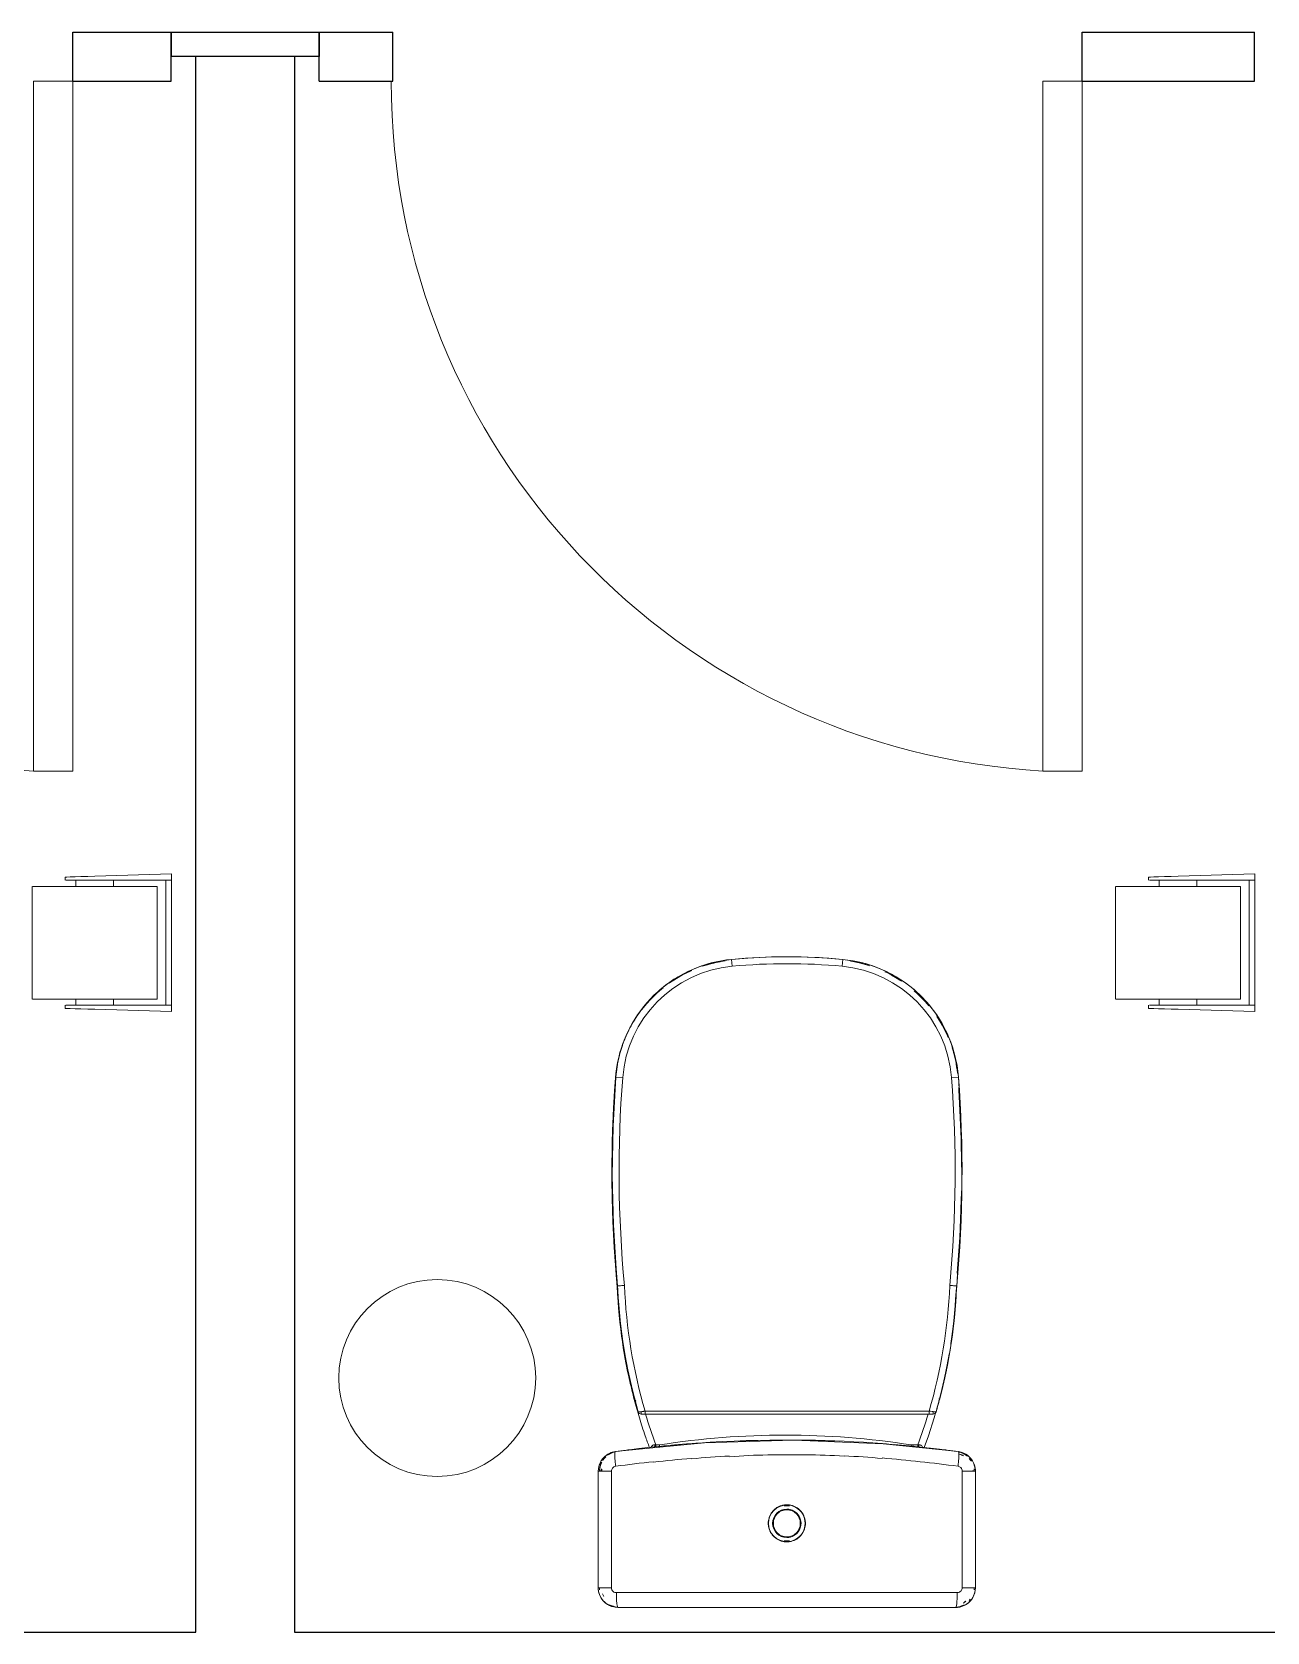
# Model space of a CAD drawing. Header units: metres. Extents: x 22.6 to 101.3, y 9.4 to 67.4.
# Drawn here: x 52.727 to 53.981, y 39.347 to 40.972 of the extents above; entities that cross this region are included whole.
import ezdxf

# ---------------------------------------------------------------- set-up
doc = ezdxf.new("R2010")
doc.units = ezdxf.units.M
doc.layers.add('00', color=252, linetype='Continuous')
for name, color, linetype, lineweight in [('A-DOOR', 5, 'Continuous', 5), ('A-EQPM', 6, 'Continuous', 9), ('G-IMPT', 1, 'Continuous', 5)]:
    doc.layers.add(name, color=color, linetype=linetype, lineweight=lineweight)

# ---------------------------------------------------------------- blocks, each defined once
blk = doc.blocks.new('Single-Flush-Partition - 700 _ 2200-2763523-GROUND FLOOR PLAN')
at = {"layer": 'A-DOOR'}
for p, q in [((0.31, -0.025), (0.31, -0.7256)), ((0.35, -0.025), (0.31, -0.025)), ((0.35, -0.025), (0.35, -0.7256)), ((0.35, -0.7256), (0.31, -0.7256))]:
    blk.add_line(p, q, dxfattribs=at)
blk.add_arc((0.35, -0.025), 0.7017, 180, 266.7321, dxfattribs=at)
blk = doc.blocks.new('Toilet_Tissue_Dispenser-Bradley_Corp-505 - 505-V57-GROUND FLOOR PLAN')
at = {"layer": 'A-EQPM'}
for p, q in [((54.1967, 43.7149), (54.1189, 43.7172)), ((54.1189, 43.7172), (54.1189, 43.7108)), ((54.2269, 43.7108), (54.2269, 43.714)), ((54.1967, 43.7108), (54.1189, 43.7108)), ((54.1189, 43.5838), (54.1189, 43.7108)), ((54.1246, 43.7108), (54.1189, 43.7108)), ((54.1246, 43.7108), (54.1246, 43.5838)), ((54.1332, 43.7045), (54.1332, 43.5902)), ((54.1332, 43.7045), (54.1967, 43.7045)), ((54.1777, 43.7108), (54.1777, 43.7045)), ((54.2259, 43.7108), (54.1967, 43.7108)), ((54.1967, 43.7045), (54.26, 43.7045)), ((54.2158, 43.7045), (54.2158, 43.7108)), ((54.2602, 43.5902), (54.2602, 43.7045)), ((54.1189, 43.5838), (54.1967, 43.5838)), ((54.1189, 43.5775), (54.1189, 43.5838)), ((54.1189, 43.5838), (54.1246, 43.5838)), ((54.1967, 43.5902), (54.1332, 43.5902)), ((54.1777, 43.5902), (54.1777, 43.5838)), ((54.26, 43.5902), (54.1967, 43.5902)), ((54.1967, 43.5838), (54.2259, 43.5838)), ((54.2158, 43.5838), (54.2158, 43.5902)), ((54.2269, 43.5807), (54.2269, 43.5838)), ((54.1189, 43.5775), (54.1967, 43.5798))]:
    blk.add_line(p, q, dxfattribs=at)
at = {"layer": 'A-EQPM', "flags": 128}
for points in [[(54.2267, 43.714), (54.2249, 43.7141), (54.2215, 43.7142), (54.2167, 43.7143), (54.2107, 43.7145), (54.2039, 43.7147), (54.1967, 43.7149)], [(54.1967, 43.5798), (54.2039, 43.58), (54.2107, 43.5802), (54.2167, 43.5804), (54.2215, 43.5805), (54.2249, 43.5806), (54.2267, 43.5806)]]:
    blk.add_lwpolyline(points, dxfattribs=at)
blk = doc.blocks.new('ECG_Commercial_Toilet_Maid_driver-P Trap_01 - 211109_092700_dwg_dwg_211109-V81-GROUND FLOOR PLAN')
at = {"layer": 'G-IMPT'}
for p, q in [((-0.4183, 0.1761), (-0.44, 0.1748)), ((-0.3575, 0.1776), (-0.3669, 0.1775)), ((-0.3006, 0.1763), (-0.3323, 0.1771)), ((-0.1831, 0.1666), (-0.1816, 0.1664)), ((-0.0804, 0.1337), (-0.0784, 0.133)), ((-0.0786, 0.1331), (-0.0803, 0.1331)), ((-0.0853, -0.0043), (-0.0853, -0.0059)), ((-0.0803, -0.1294), (-0.0803, -0.1311)), ((-0.0784, -0.133), (-0.0804, -0.1337)), ((-0.0803, -0.1312), (-0.0803, -0.1331)), ((-0.0786, -0.1331), (-0.0803, -0.1331)), ((-0.4226, -0.1759), (-0.3977, -0.1769)), ((-0.3514, -0.1776), (-0.3203, -0.177)), ((-0.2674, -0.1743), (-0.2411, -0.1722))]:
    blk.add_line(p, q, dxfattribs=at)
at = {"layer": 'G-IMPT', "flags": 128}
for points in [[(-0.2349, 0.1719), (-0.2217, 0.171), (-0.2025, 0.1692), (-0.1833, 0.1666)], [(-0.1723, 0.1649), (-0.1642, 0.1634), (-0.1453, 0.1595), (-0.1265, 0.1549), (-0.1172, 0.1524)], [(-0.4998, 0.1614), (-0.5044, 0.159), (-0.5089, 0.1565), (-0.5134, 0.1538), (-0.5154, 0.1524)], [(-0.1138, 0.1514), (-0.1078, 0.1497), (-0.0894, 0.1437), (-0.0776, 0.1396)], [(-0.5263, 0.1443), (-0.5299, 0.1412), (-0.5337, 0.1376), (-0.5374, 0.1339), (-0.5409, 0.1301)], [(-0.0803, 0.1331), (-0.0803, 0.1297), (-0.0803, 0.1263)], [(-0.5719, -0.0627), (-0.5713, -0.0668), (-0.5703, -0.0719), (-0.5691, -0.077), (-0.5676, -0.082), (-0.5664, -0.0859)], [(-0.5622, -0.0966), (-0.5601, -0.1013), (-0.5577, -0.1059), (-0.5551, -0.1105), (-0.5524, -0.1149), (-0.5495, -0.1192), (-0.5493, -0.1195)]]:
    blk.add_lwpolyline(points, dxfattribs=at)
at = {"layer": 'G-IMPT'}
for centre, radius, start, end in [((-0.263, -0.3639), 0.5295, 69.8168, 73.379), ((0.7318, -0.0015), 0.8221, 171.054, 188.946), ((-0.263, 0.3639), 0.5295, 286.6212, 290.1832)]:
    blk.add_arc(centre, radius, start, end, dxfattribs=at)
for points, knots in [([(-0.5134, 0.1537), (-0.5124, 0.1544), (-0.5064, 0.1581), (-0.5, 0.1613), (-0.4946, 0.1637)], [-0.3528816, -0.3528816, -0.3528816, -0.3528816, -0.3333333, -0.2354946, -0.2354946, -0.2354946, -0.2354946]), ([(-0.4808, 0.1688), (-0.4783, 0.1695), (-0.4718, 0.1713), (-0.4653, 0.1723), (-0.4613, 0.1728)], [-0.1550415, -0.1550415, -0.1550415, -0.1550415, -0.1111111, -0.0452824, -0.0452824, -0.0452824, -0.0452824]), ([(-0.4418, 0.1747), (-0.4378, 0.175), (-0.4259, 0.1758), (-0.406, 0.1767), (-0.3825, 0.1774), (-0.3662, 0.1776), (-0.3578, 0.1776), (-0.3572, 0.1776)], [-0.9464093, -0.9464093, -0.9464093, -0.9464093, -0.8888889, -0.7777778, -0.6666667, -0.5555556, -0.5477804, -0.5477804, -0.5477804, -0.5477804]), ([(-0.3385, 0.1774), (-0.3374, 0.1774), (-0.3285, 0.1773), (-0.3117, 0.1768), (-0.2881, 0.1757), (-0.2676, 0.1744), (-0.2551, 0.1734), (-0.2503, 0.173)], [-0.4598098, -0.4598098, -0.4598098, -0.4598098, -0.4444444, -0.3333333, -0.2222222, -0.1111111, -0.0437293, -0.0437293, -0.0437293, -0.0437293]), ([(-0.0798, 0.1365), (-0.0801, 0.1362), (-0.0804, 0.1356), (-0.0806, 0.1347), (-0.0805, 0.1341), (-0.0805, 0.1339)], [0.75, 0.75, 0.75, 0.75, 0.875, 0.9375, 1, 1, 1, 1]), ([(-0.078, 0.1376), (-0.0782, 0.1375), (-0.0789, 0.1373), (-0.0795, 0.1369), (-0.0798, 0.1365)], [0.5644299, 0.5644299, 0.5644299, 0.5644299, 0.625, 0.75, 0.75, 0.75, 0.75]), ([(-0.5575, 0.1063), (-0.5562, 0.1087), (-0.5543, 0.1119), (-0.5523, 0.1151), (-0.5517, 0.1159)], [-0.71214902, -0.71214902, -0.71214902, -0.71214902, -0.66666667, -0.65063088, -0.65063088, -0.65063088, -0.65063088]), ([(-0.5706, 0.0702), (-0.5702, 0.0723), (-0.5694, 0.0757), (-0.5685, 0.0791), (-0.5681, 0.0804)], [-0.92350914, -0.92350914, -0.92350914, -0.92350914, -0.88888889, -0.86576975, -0.86576975, -0.86576975, -0.86576975]), ([(-0.5676, -0.0821), (-0.5682, -0.0802), (-0.5696, -0.0755), (-0.5704, -0.0706), (-0.5709, -0.0677)], [-0.14372398, -0.14372398, -0.14372398, -0.14372398, -0.11111111, -0.06227402, -0.06227402, -0.06227402, -0.06227402]), ([(-0.5493, -0.1195), (-0.5507, -0.1175), (-0.5556, -0.1102), (-0.5596, -0.1023), (-0.5623, -0.0964)], [-0.373281, -0.373281, -0.373281, -0.373281, -0.3333333, -0.227652, -0.227652, -0.227652, -0.227652]), ([(-0.524, -0.1461), (-0.525, -0.1454), (-0.5312, -0.1403), (-0.5379, -0.1337), (-0.5432, -0.1274), (-0.5441, -0.1263)], [-0.5754732, -0.5754732, -0.5754732, -0.5754732, -0.5555556, -0.4444444, -0.4201761, -0.4201761, -0.4201761, -0.4201761]), ([(-0.1831, -0.1666), (-0.1768, -0.1657), (-0.1641, -0.1635), (-0.1452, -0.1596), (-0.1264, -0.1551), (-0.1078, -0.1498), (-0.0915, -0.1446), (-0.0816, -0.141), (-0.0777, -0.1395)], [0.3343524, 0.3343524, 0.3343524, 0.3343524, 0.4444444, 0.5555556, 0.6666667, 0.7777778, 0.8888889, 0.9605895, 0.9605895, 0.9605895, 0.9605895]), ([(-0.0805, -0.1339), (-0.0805, -0.1341), (-0.0806, -0.1347), (-0.0804, -0.1356), (-0.0801, -0.1362), (-0.0798, -0.1365)], [0, 0, 0, 0, 0.0625, 0.125, 0.25, 0.25, 0.25, 0.25]), ([(-0.0798, -0.1365), (-0.0794, -0.1369), (-0.0789, -0.1373), (-0.0782, -0.1375), (-0.078, -0.1376)], [0.25, 0.25, 0.25, 0.25, 0.375, 0.4356025, 0.4356025, 0.4356025, 0.4356025]), ([(-0.4902, -0.1655), (-0.4909, -0.1652), (-0.4979, -0.1625), (-0.5072, -0.1578), (-0.5152, -0.1526), (-0.5175, -0.151)], [-0.7902983, -0.7902983, -0.7902983, -0.7902983, -0.7777778, -0.6666667, -0.6200914, -0.6200914, -0.6200914, -0.6200914])]:
    blk.add_open_spline(points, degree=3, knots=knots, dxfattribs=at)
for points in [[(-0.5413, 0.1297), (-0.5368, 0.1348), (-0.532, 0.1395), (-0.5269, 0.1438)], [(-0.0787, 0.1339), (-0.079, 0.1339), (-0.0796, 0.1339), (-0.0802, 0.1339), (-0.0805, 0.1339)], [(-0.0805, 0.1339), (-0.0804, 0.1338), (-0.0804, 0.1335), (-0.0803, 0.1332), (-0.0803, 0.1331)], [(-0.0789, 0.128), (-0.0794, 0.1282), (-0.0798, 0.1284), (-0.0803, 0.1286)], [(-0.0803, 0.1263), (-0.0799, 0.1263), (-0.0795, 0.1263), (-0.0792, 0.1262)], [(-0.0803, -0.1294), (-0.08, -0.1294), (-0.0793, -0.1293), (-0.0787, -0.1293), (-0.0784, -0.1292)], [(-0.0803, -0.1331), (-0.0803, -0.1332), (-0.0804, -0.1335), (-0.0804, -0.1338), (-0.0805, -0.1339)], [(-0.0805, -0.1339), (-0.0802, -0.1339), (-0.0796, -0.1339), (-0.079, -0.1339), (-0.0787, -0.1339)], [(-0.4531, -0.1739), (-0.4643, -0.1731), (-0.4754, -0.1707), (-0.4861, -0.167)], [(-0.2411, -0.1722), (-0.2489, -0.1729), (-0.2646, -0.1742), (-0.2881, -0.1757), (-0.3117, -0.1768), (-0.3353, -0.1775), (-0.3589, -0.1777), (-0.3825, -0.1774), (-0.406, -0.1767), (-0.4297, -0.1756), (-0.4453, -0.1745), (-0.4531, -0.1739)], [(-0.2411, -0.1722), (-0.2346, -0.1719), (-0.2217, -0.1711), (-0.2025, -0.1693), (-0.1897, -0.1676), (-0.1833, -0.1666)]]:
    blk.add_open_spline(points, degree=3, dxfattribs=at)
blk = doc.blocks.new('ECG_Commercial_Toilet_Maid_driver-P Trap_01 - 211109_092700_dwg_dwg_Deckel_unten_211101-V82-GROUND FLOOR PLAN')
at = {"layer": 'G-IMPT'}
for p, q in [((-0.127, 0.1545), (-0.1269, 0.155)), ((-0.1249, 0.1542), (-0.1269, 0.155)), ((-0.1269, -0.155), (-0.127, -0.1545)), ((-0.1269, -0.155), (-0.125, -0.1533))]:
    blk.add_line(p, q, dxfattribs=at)
at = {"layer": 'G-IMPT', "flags": 128}
for points in [[(-0.4942, 0.1639), (-0.4982, 0.1621), (-0.5028, 0.1598), (-0.5074, 0.1574), (-0.5119, 0.1547), (-0.5156, 0.1523)], [(-0.458, 0.1735), (-0.4583, 0.1734), (-0.4635, 0.1727), (-0.4686, 0.1718), (-0.4737, 0.1707), (-0.4787, 0.1694), (-0.4837, 0.1679)], [(-0.3647, 0.1773), (-0.3912, 0.1771), (-0.4413, 0.1748), (-0.4432, 0.1746)], [(-0.2547, 0.1731), (-0.291, 0.1758), (-0.3373, 0.1773)], [(-0.1831, 0.1665), (-0.19, 0.1676), (-0.2113, 0.1701), (-0.2327, 0.1717), (-0.2361, 0.1719)], [(-0.1269, 0.155), (-0.1477, 0.1601), (-0.1688, 0.1643), (-0.1727, 0.1649)], [(-0.5264, 0.1441), (-0.5286, 0.1424), (-0.5324, 0.1389), (-0.5361, 0.1352), (-0.5397, 0.1314), (-0.5416, 0.1293)], [(-0.5512, 0.1166), (-0.5523, 0.1149), (-0.5551, 0.1105), (-0.5576, 0.106), (-0.56, 0.1014), (-0.5609, 0.0994)], [(-0.567, 0.084), (-0.5676, 0.082), (-0.569, 0.077), (-0.5702, 0.072), (-0.5712, 0.0669), (-0.5716, 0.0647)], [(-0.5719, -0.0627), (-0.5713, -0.0668), (-0.5703, -0.0719), (-0.5691, -0.077), (-0.5676, -0.082), (-0.5664, -0.0859)], [(-0.5622, -0.0966), (-0.5601, -0.1013), (-0.5577, -0.1059), (-0.5551, -0.1105), (-0.5524, -0.1149), (-0.5495, -0.1192)], [(-0.5447, -0.1255), (-0.5432, -0.1274), (-0.5398, -0.1314), (-0.5362, -0.1352), (-0.5325, -0.1388), (-0.5286, -0.1423), (-0.5247, -0.1456), (-0.5226, -0.1472)], [(-0.52, -0.1492), (-0.5163, -0.1518), (-0.5119, -0.1547), (-0.5075, -0.1573), (-0.5029, -0.1598), (-0.4982, -0.1621), (-0.4935, -0.1642), (-0.4886, -0.1661), (-0.4837, -0.1678), (-0.4788, -0.1694), (-0.4737, -0.1707), (-0.4687, -0.1718), (-0.4635, -0.1727), (-0.4584, -0.1734), (-0.4532, -0.1739), (-0.4531, -0.1739)], [(-0.2411, -0.1722), (-0.2196, -0.1708), (-0.1983, -0.1687), (-0.177, -0.1657), (-0.1559, -0.1618), (-0.135, -0.1571), (-0.1269, -0.155)], [(-0.4531, -0.1739), (-0.4031, -0.1768), (-0.353, -0.1776), (-0.3029, -0.1764), (-0.2529, -0.1732), (-0.2411, -0.1722)]]:
    blk.add_lwpolyline(points, dxfattribs=at)
at = {"layer": 'G-IMPT'}
for centre, radius, start, end in [((-0.263, -0.3639), 0.5365, 81.438, 83.4677), ((-0.263, -0.3639), 0.5365, 75.3041, 78.0597), ((-0.1287, 0.1483), 0.007, 60.9879, 75.3041), ((-0.1287, 0.1483), 0.007, 60.9879, 75.3041), ((-0.263, 0.3639), 0.5365, 272.3428, 284.6959), ((-0.1287, -0.1483), 0.007, 284.6959, 315.0019), ((-0.1287, -0.1483), 0.007, 284.6959, 315.0019), ((-0.4432, -0.0443), 0.13, 249.5754, 265.6258), ((-0.3576, 1.0752), 1.2528, 265.6258, 275.3365)]:
    blk.add_arc(centre, radius, start, end, dxfattribs=at)
blk = doc.blocks.new('ECG_Commercial_Toilet_Maid_driver-P Trap_01 - 211109_092700_dwg_dwg_Deckel_oben_211101-V83-GROUND FLOOR PLAN')
at = {"layer": 'G-IMPT'}
for p, q in [((-0.4531, 0.1739), (-0.4526, 0.167)), ((-0.1262, 0.1549), (-0.1264, 0.1542)), ((-0.1163, 0.1519), (-0.1162, 0.1521)), ((-0.1108, 0.1483), (-0.1136, 0.1483)), ((-0.1108, 0.1483), (-0.1108, 0.1442)), ((-0.1138, 0.1442), (-0.1108, 0.1442)), ((-0.1138, 0.1442), (-0.1138, -0.1442)), ((-0.1108, -0.1442), (-0.1108, 0.1442)), ((-0.1108, -0.1442), (-0.1108, 0.1442)), ((-0.5726, 0.0565), (-0.5657, 0.0558)), ((-0.5726, -0.0565), (-0.5657, -0.0558)), ((-0.1138, -0.1442), (-0.1108, -0.1442)), ((-0.1108, -0.1442), (-0.1108, -0.1483)), ((-0.1264, -0.1542), (-0.1262, -0.1549)), ((-0.1162, -0.1521), (-0.1163, -0.1519)), ((-0.1127, -0.1483), (-0.1108, -0.1483)), ((-0.4531, -0.1739), (-0.4526, -0.167))]:
    blk.add_line(p, q, dxfattribs=at)
at = {"layer": 'G-IMPT', "flags": 128}
for points in [[(-0.4531, 0.1739), (-0.4583, 0.1734), (-0.4635, 0.1727), (-0.4686, 0.1718), (-0.4737, 0.1707), (-0.4787, 0.1694), (-0.4837, 0.1679), (-0.4886, 0.1661), (-0.4934, 0.1642), (-0.4982, 0.1621), (-0.5028, 0.1598), (-0.5074, 0.1574), (-0.5119, 0.1547), (-0.5162, 0.1519), (-0.5205, 0.1489), (-0.5246, 0.1457), (-0.5286, 0.1424), (-0.5324, 0.1389), (-0.5361, 0.1352), (-0.5397, 0.1314), (-0.5431, 0.1275), (-0.5464, 0.1234), (-0.5494, 0.1193), (-0.5523, 0.1149), (-0.5551, 0.1105), (-0.5576, 0.106), (-0.56, 0.1014), (-0.5622, 0.0967), (-0.5642, 0.0919), (-0.566, 0.087), (-0.5676, 0.082), (-0.569, 0.077), (-0.5702, 0.072), (-0.5712, 0.0669), (-0.572, 0.0617), (-0.5726, 0.0566), (-0.5726, 0.0565)], [(-0.2411, 0.1722), (-0.291, 0.1758), (-0.3411, 0.1775), (-0.3912, 0.1771), (-0.4413, 0.1748), (-0.4531, 0.1739)], [(-0.113, 0.1512), (-0.1337, 0.1568), (-0.1546, 0.1615), (-0.1757, 0.1655), (-0.197, 0.1685), (-0.2183, 0.1707), (-0.2397, 0.1721), (-0.2411, 0.1722)], [(-0.5726, 0.0565), (-0.5744, 0.0324), (-0.5752, 0.0083), (-0.5751, -0.0158), (-0.574, -0.0399), (-0.5726, -0.0565)], [(-0.5726, -0.0565), (-0.5721, -0.0617), (-0.5713, -0.0668), (-0.5703, -0.0719), (-0.5691, -0.077), (-0.5676, -0.082), (-0.566, -0.0869), (-0.5642, -0.0918), (-0.5622, -0.0966), (-0.5601, -0.1013), (-0.5577, -0.1059), (-0.5551, -0.1105), (-0.5524, -0.1149), (-0.5495, -0.1192), (-0.5464, -0.1234), (-0.5432, -0.1274), (-0.5398, -0.1314), (-0.5362, -0.1352), (-0.5325, -0.1388), (-0.5286, -0.1423), (-0.5247, -0.1456), (-0.5205, -0.1488), (-0.5163, -0.1518), (-0.5119, -0.1547), (-0.5075, -0.1573), (-0.5029, -0.1598), (-0.4982, -0.1621), (-0.4935, -0.1642), (-0.4886, -0.1661), (-0.4837, -0.1678), (-0.4788, -0.1694), (-0.4737, -0.1707), (-0.4687, -0.1718), (-0.4635, -0.1727), (-0.4584, -0.1734), (-0.4532, -0.1739), (-0.4531, -0.1739)], [(-0.2411, -0.1722), (-0.2196, -0.1708), (-0.1983, -0.1687), (-0.177, -0.1657), (-0.1559, -0.1618), (-0.135, -0.1571), (-0.1143, -0.1516), (-0.113, -0.1512)], [(-0.4531, -0.1739), (-0.4031, -0.1768), (-0.353, -0.1776), (-0.3029, -0.1764), (-0.2529, -0.1732), (-0.2411, -0.1722)]]:
    blk.add_lwpolyline(points, dxfattribs=at)
at = {"layer": 'G-IMPT'}
for centre, radius, start, end in [((-0.4432, 0.0443), 0.13, 94.3742, 174.6261), ((-0.4432, 0.0443), 0.123, 94.3742, 174.6261), ((-0.3576, -1.0752), 1.2528, 84.6635, 94.3742), ((-0.3576, -1.0752), 1.2458, 84.6551, 94.3742), ((-0.263, -0.3639), 0.5295, 73.6374, 87.677), ((-0.263, -0.3639), 0.5365, 73.7635, 87.6572), ((-0.263, -0.3639), 0.5365, 81.0541, 87.6572), ((-0.263, -0.3639), 0.5365, 75.2338, 78.8854), ((-0.117, 0.1492), 0.003, 74.1204, 97.6492), ((-0.263, -0.3639), 0.5365, 73.8325, 74.1204), ((-0.1138, 0.1483), 0.003, 0, 73.7635), ((-0.1138, 0.1483), 0.003, 0, 73.7635), ((0.0278, 0), 0.6031, 174.6261, 185.3739), ((0.0278, 0), 0.5961, 174.6261, 185.3739), ((-0.4432, -0.0443), 0.13, 185.3739, 265.6258), ((-0.4432, -0.0443), 0.123, 185.3739, 265.6258), ((-0.263, 0.3639), 0.5295, 272.323, 286.3626), ((-0.263, 0.3639), 0.5365, 272.3428, 286.2365), ((-0.263, 0.3639), 0.5365, 281.1146, 284.7662), ((-0.117, -0.1492), 0.003, 262.3508, 285.8796), ((-0.263, 0.3639), 0.5365, 285.8796, 286.2365), ((-0.1138, -0.1483), 0.003, 286.2365, 0), ((-0.1138, -0.1483), 0.003, 286.2365, 0), ((-0.3576, 1.0752), 1.2528, 265.6258, 275.3365), ((-0.3576, 1.0752), 1.2458, 265.6258, 275.3449), ((-0.263, 0.3639), 0.5365, 272.3428, 278.9459)]:
    blk.add_arc(centre, radius, start, end, dxfattribs=at)
for points in [[(-0.2411, 0.1722), (-0.2411, 0.1721), (-0.2411, 0.1718), (-0.2412, 0.1702), (-0.2413, 0.1679), (-0.2415, 0.1661), (-0.2415, 0.1652)], [(-0.1138, -0.1442), (-0.1138, -0.1446), (-0.1137, -0.145), (-0.1137, -0.1454)], [(-0.1137, -0.1454), (-0.1136, -0.1458), (-0.1136, -0.1462), (-0.1135, -0.1465)], [(-0.2415, -0.1652), (-0.2415, -0.1661), (-0.2413, -0.1679), (-0.2412, -0.1702), (-0.2411, -0.1718), (-0.2411, -0.1721), (-0.2411, -0.1722)]]:
    blk.add_open_spline(points, degree=3, dxfattribs=at)
for points, knots in [([(-0.1162, 0.1521), (-0.1162, 0.1521), (-0.1169, 0.1523), (-0.1202, 0.1533), (-0.1239, 0.1543), (-0.1262, 0.1549)], [-1, -1, -1, -1, -0.722222, -0.444444, 0, 0, 0, 0]), ([(-0.113, 0.1512), (-0.113, 0.1512), (-0.113, 0.1509), (-0.1132, 0.1495), (-0.1135, 0.1472), (-0.1137, 0.1452), (-0.1138, 0.1442)], [0, 0, 0, 0, 0.222222, 0.444444, 0.722222, 1, 1, 1, 1]), ([(-0.1108, 0.1442), (-0.1108, 0.1446), (-0.1108, 0.1456), (-0.1108, 0.147), (-0.1108, 0.148), (-0.1108, 0.1483), (-0.1108, 0.1483)], [0, 0, 0, 0, 0.222222, 0.444444, 0.722222, 1, 1, 1, 1]), ([(-0.1108, -0.1483), (-0.1108, -0.1483), (-0.1108, -0.1481), (-0.1108, -0.1473), (-0.1108, -0.1459), (-0.1108, -0.1447), (-0.1108, -0.1442)], [0, 0, 0, 0, 0.222222, 0.444444, 0.722222, 1, 1, 1, 1]), ([(-0.1162, -0.1521), (-0.1162, -0.1521), (-0.1166, -0.1522), (-0.1186, -0.1528), (-0.1219, -0.1537), (-0.1248, -0.1545), (-0.1262, -0.1549)], [0, 0, 0, 0, 0.222222, 0.444444, 0.722222, 1, 1, 1, 1]), ([(-0.1135, -0.1465), (-0.1134, -0.1473), (-0.1133, -0.1488), (-0.1131, -0.1502), (-0.113, -0.151), (-0.113, -0.1512), (-0.113, -0.1512)], [0.2222222, 0.2222222, 0.2222222, 0.2222222, 0.4444444, 0.6666667, 0.8333333, 1, 1, 1, 1])]:
    blk.add_open_spline(points, degree=3, knots=knots, dxfattribs=at)
blk = doc.blocks.new('ECG_Commercial_Toilet_Maid_driver-P Trap_01 - 211109_092700_dwg_dwg_Spühlkasten_211101-V8-GROUND FLOOR PLAN')
at = {"layer": 'G-IMPT'}
for p, q in [((-0.0606, 0.1853), (-0.059, 0.1866)), ((-0.0479, 0.1896), (-0.0479, 0.1886)), ((-0.0478, 0.1894), (-0.0478, 0.1888)), ((0.0707, 0.1915), (-0.0477, 0.1915)), ((-0.0477, 0.1915), (0.0707, 0.1915)), ((-0.0477, 0.187), (-0.0477, 0.1915)), ((-0.0477, 0.1915), (-0.0477, 0.1915)), ((-0.0477, 0.1851), (-0.0477, 0.187)), ((-0.0477, 0.1829), (-0.0477, 0.1851)), ((-0.0477, 0.1806), (-0.0477, 0.1829)), ((-0.0477, 0.1781), (-0.0477, 0.1806)), ((0.0707, 0.1915), (0.0707, 0.1915)), ((0.0707, 0.1915), (0.0707, 0.187)), ((0.0707, 0.187), (0.0707, 0.1851)), ((0.0707, 0.1851), (0.0707, 0.1829)), ((0.0707, 0.1829), (0.0707, 0.1806)), ((0.0707, 0.1806), (0.0707, 0.1781)), ((0.0824, 0.1862), (0.0836, 0.1852)), ((-0.0693, 0.1603), (-0.0684, 0.1673)), ((0.0707, 0.1781), (-0.0477, 0.1781)), ((0.0757, -0.1731), (0.0757, 0.1731)), ((0.0888, 0.1785), (0.0898, 0.1755)), ((0.0902, 0.1742), (0.0905, 0.1718)), ((0.0907, -0.1715), (0.0907, 0.1715)), ((-0.0693, 0.1602), (-0.071, 0.1463)), ((-0.0701, 0.1525), (-0.0693, 0.1602)), ((-0.0755, 0.0994), (-0.0753, 0.1013)), ((-0.076, 0.0922), (-0.0762, 0.0891)), ((-0.0782, 0.0535), (-0.0792, 0.0178)), ((-0.0791, 0.0212), (-0.0791, 0.0224)), ((-0.0792, -0.0178), (-0.0782, -0.0535)), ((-0.0762, -0.0891), (-0.076, -0.0923)), ((-0.071, -0.1463), (-0.0693, -0.1602)), ((-0.0693, -0.1602), (-0.0695, -0.158)), ((-0.0684, -0.1671), (-0.0686, -0.1657)), ((-0.0684, -0.1673), (-0.0684, -0.1671)), ((-0.0666, -0.1769), (-0.0673, -0.1744)), ((-0.0646, -0.1809), (-0.066, -0.1781)), ((-0.0477, -0.1781), (0.0707, -0.1781)), ((-0.0477, -0.1805), (-0.0477, -0.1781)), ((0.0707, -0.1886), (0.0707, -0.1781)), ((-0.0479, -0.19), (-0.0479, -0.188)), ((-0.0478, -0.1882), (-0.0478, -0.1902)), ((-0.0477, -0.1829), (-0.0477, -0.1805)), ((-0.0477, -0.1851), (-0.0477, -0.1829)), ((-0.0477, -0.187), (-0.0477, -0.1851)), ((-0.0477, -0.1915), (-0.0477, -0.187)), ((-0.0477, -0.1915), (0.0707, -0.1915)), ((0.0707, -0.1915), (-0.0477, -0.1915)), ((-0.0477, -0.1915), (-0.0477, -0.1915)), ((0.0707, -0.1915), (0.0707, -0.1886)), ((0.0707, -0.1915), (0.0707, -0.1915))]:
    blk.add_line(p, q, dxfattribs=at)
at = {"layer": 'G-IMPT', "flags": 128}
for points in [[(-0.0675, 0.1742), (-0.0669, 0.177), (-0.066, 0.1796), (-0.0646, 0.1821), (-0.063, 0.1844), (-0.061, 0.1864), (-0.0587, 0.1882), (-0.0563, 0.1896), (-0.0519, 0.191), (-0.0477, 0.1915)], [(-0.0671, 0.1754), (-0.0662, 0.1781), (-0.0648, 0.1806), (-0.0632, 0.1829)], [(-0.0478, 0.1902), (-0.0478, 0.1904), (-0.0478, 0.1906), (-0.0478, 0.1909), (-0.0477, 0.1911)], [(0.0707, 0.1915), (0.0735, 0.1913), (0.0763, 0.1907), (0.0789, 0.1897), (0.0814, 0.1884), (0.0837, 0.1867), (0.0857, 0.1847), (0.0874, 0.1824), (0.0888, 0.18), (0.0903, 0.1757), (0.0907, 0.1715)], [(-0.0675, -0.1742), (-0.0766, -0.0837), (-0.0793, 0.0071), (-0.0756, 0.0979), (-0.0675, 0.1742)], [(-0.0684, 0.1673), (-0.0684, 0.1671), (-0.0686, 0.1657), (-0.0688, 0.1643), (-0.069, 0.1629), (-0.0692, 0.1616), (-0.0693, 0.1602)], [(-0.0677, 0.1726), (-0.0679, 0.1713), (-0.0681, 0.1699), (-0.0683, 0.1685), (-0.0684, 0.1673)], [(0.0907, -0.1715), (0.0907, -0.1053), (0.0907, -0.0388), (0.0907, 0.0276), (0.0907, 0.0941), (0.0907, 0.1604), (0.0907, 0.1715)], [(-0.0727, 0.1302), (-0.0733, 0.1247), (-0.0747, 0.1086)], [(-0.0746, 0.1091), (-0.0744, 0.112), (-0.0735, 0.1209)], [(-0.0765, -0.0844), (-0.0767, -0.0822), (-0.0767, -0.08)], [(-0.0748, -0.1076), (-0.0733, -0.1247), (-0.0727, -0.1302)], [(-0.0686, -0.1657), (-0.0688, -0.1643), (-0.069, -0.1629), (-0.0692, -0.1616), (-0.0693, -0.1602)], [(-0.0677, -0.1726), (-0.0679, -0.1713), (-0.0681, -0.1699), (-0.0683, -0.1685), (-0.0684, -0.1673)], [(-0.0477, -0.1915), (-0.0505, -0.1913), (-0.0533, -0.1907), (-0.0559, -0.1897), (-0.0584, -0.1884), (-0.0607, -0.1867), (-0.0627, -0.1847), (-0.0644, -0.1824), (-0.0665, -0.1784), (-0.0675, -0.1742)], [(0.0907, -0.1715), (0.0905, -0.1743), (0.0899, -0.1771), (0.0889, -0.1798), (0.0876, -0.1822), (0.0859, -0.1845), (0.0839, -0.1865), (0.0817, -0.1882), (0.0792, -0.1896), (0.0749, -0.1911), (0.0707, -0.1915)], [(0.0905, -0.1728), (0.0899, -0.1756), (0.0889, -0.1782)], [(-0.0587, -0.1868), (-0.0609, -0.1852), (-0.0623, -0.1838)], [(-0.0479, -0.19), (-0.0507, -0.1898), (-0.0535, -0.1892), (-0.0561, -0.1882)], [(-0.0478, -0.1902), (-0.0478, -0.1904), (-0.0478, -0.1906), (-0.0478, -0.1909), (-0.0477, -0.1911)]]:
    blk.add_lwpolyline(points, dxfattribs=at)
at = {"layer": 'G-IMPT'}
for centre, major_axis, ratio, start_param, end_param in [((0.0757, 0.1715), (0.015, 0), 0.104518, 0.698132, 1.570796), ((0.0757, 0.1715), (-0.015, 0), 0.104518, 3.141593, 3.839719), ((0.0757, -0.1715), (0.015, 0), 0.101852, 4.712389, 4.886922), ((0.0757, -0.1715), (-0.015, 0), 0.101852, 1.745329, 3.141593)]:
    blk.add_ellipse(centre, major_axis=major_axis, ratio=ratio, start_param=start_param, end_param=end_param, dxfattribs=at)
for points, knots in [([(-0.0675, 0.1742), (-0.0671, 0.1768), (-0.0654, 0.1819), (-0.0603, 0.1876), (-0.0541, 0.1908), (-0.0498, 0.1915), (-0.0477, 0.1915)], [-1, -1, -1, -1, -0.722222, -0.444444, -0.222222, 0, 0, 0, 0]), ([(-0.0674, 0.1743), (-0.0673, 0.1749), (-0.0669, 0.1765), (-0.0657, 0.1797), (-0.0641, 0.1819), (-0.0629, 0.1833)], [0.0512305, 0.0512305, 0.0512305, 0.0512305, 0.1111111, 0.2222222, 0.4038066, 0.4038066, 0.4038066, 0.4038066]), ([(-0.0628, 0.1833), (-0.0637, 0.1823), (-0.0657, 0.1796), (-0.0668, 0.1764), (-0.0673, 0.1743)], [0.5863221, 0.5863221, 0.5863221, 0.5863221, 0.7222222, 0.9391237, 0.9391237, 0.9391237, 0.9391237]), ([(-0.0651, 0.1752), (-0.0648, 0.1761), (-0.0643, 0.1775), (-0.0636, 0.1787), (-0.0633, 0.1792)], [0.1111111, 0.1111111, 0.1111111, 0.1111111, 0.2222222, 0.2811373, 0.2811373, 0.2811373, 0.2811373]), ([(0.0707, 0.1915), (0.0742, 0.1915), (0.08, 0.1899), (0.0863, 0.1846), (0.0893, 0.1795), (0.0905, 0.175), (0.0907, 0.1727), (0.0907, 0.1715)], [-1, -1, -1, -1, -0.666667, -0.444444, -0.222222, -0.111111, 0, 0, 0, 0]), ([(0.088, 0.1802), (0.0883, 0.1797), (0.0897, 0.177), (0.0903, 0.1741), (0.0906, 0.1717)], [0.6666667, 0.6666667, 0.6666667, 0.6666667, 0.7222222, 0.9538225, 0.9538225, 0.9538225, 0.9538225]), ([(0.09, 0.1753), (0.0898, 0.1758), (0.0894, 0.1772), (0.0888, 0.1785), (0.0884, 0.1793)], [0.1726862, 0.1726862, 0.1726862, 0.1726862, 0.2222222, 0.3099855, 0.3099855, 0.3099855, 0.3099855]), ([(-0.0675, -0.1742), (-0.0762, -0.1103), (-0.0833, 0.0066), (-0.0745, 0.1231), (-0.0675, 0.1742)], [-1, -1, -1, -1, -0.444444, 0, 0, 0, 0]), ([(-0.0639, 0.1747), (-0.0645, 0.1747), (-0.0655, 0.1747), (-0.0666, 0.1746), (-0.0673, 0.1744), (-0.0675, 0.1743), (-0.0675, 0.1742)], [0.5555556, 0.5555556, 0.5555556, 0.5555556, 0.6666667, 0.7777778, 0.8888889, 0.9998878, 0.9998878, 0.9998878, 0.9998878]), ([(-0.0477, 0.1781), (-0.0483, 0.1781), (-0.0497, 0.1778), (-0.0513, 0.1767), (-0.0523, 0.1753), (-0.0526, 0.1743), (-0.0526, 0.1738)], [-1, -1, -1, -1, -0.722222, -0.444444, -0.222222, 0, 0, 0, 0]), ([(0.0757, 0.1731), (0.0757, 0.1738), (0.0754, 0.1753), (0.0741, 0.1769), (0.0725, 0.1779), (0.0713, 0.1781), (0.0707, 0.1781)], [-1, -1, -1, -1, -0.722222, -0.444444, -0.222222, 0, 0, 0, 0]), ([(0.0906, 0.1717), (0.0906, 0.1723), (0.0904, 0.1733), (0.0902, 0.1744), (0.0901, 0.1748)], [0.0548654, 0.0548654, 0.0548654, 0.0548654, 0.1111111, 0.1553711, 0.1553711, 0.1553711, 0.1553711]), ([(-0.0477, -0.1915), (-0.0509, -0.1915), (-0.0562, -0.1902), (-0.0622, -0.1857), (-0.0653, -0.1813), (-0.0669, -0.1774), (-0.0674, -0.1753), (-0.0675, -0.1742)], [-1, -1, -1, -1, -0.666667, -0.444444, -0.222222, -0.111111, 0, 0, 0, 0]), ([(-0.0577, -0.1743), (-0.0585, -0.1744), (-0.06, -0.1745), (-0.0622, -0.1747), (-0.064, -0.1747), (-0.0655, -0.1747), (-0.0666, -0.1746), (-0.0673, -0.1745), (-0.0675, -0.1743), (-0.0675, -0.1742)], [0.2222222, 0.2222222, 0.2222222, 0.2222222, 0.3333333, 0.4444444, 0.5555556, 0.6666667, 0.7777778, 0.8888889, 0.9998876, 0.9998876, 0.9998876, 0.9998876]), ([(-0.0674, -0.1744), (-0.0673, -0.1748), (-0.067, -0.1759), (-0.0667, -0.1769), (-0.0665, -0.1774)], [0.0614445, 0.0614445, 0.0614445, 0.0614445, 0.1111111, 0.1711353, 0.1711353, 0.1711353, 0.1711353]), ([(-0.0642, -0.1817), (-0.0645, -0.1813), (-0.066, -0.179), (-0.0668, -0.1764), (-0.0673, -0.1743)], [0.6666667, 0.6666667, 0.6666667, 0.6666667, 0.7222222, 0.9481729, 0.9481729, 0.9481729, 0.9481729]), ([(-0.0526, -0.1737), (-0.0525, -0.1744), (-0.0521, -0.1757), (-0.0508, -0.1771), (-0.0493, -0.1779), (-0.0482, -0.1781), (-0.0477, -0.1781)], [-1, -1, -1, -1, -0.722222, -0.444444, -0.222222, 0, 0, 0, 0]), ([(0.0907, -0.1715), (0.0907, -0.1744), (0.0894, -0.1802), (0.0843, -0.1868), (0.0777, -0.1907), (0.073, -0.1915), (0.0707, -0.1915)], [-1, -1, -1, -1, -0.722222, -0.444444, -0.222222, 0, 0, 0, 0]), ([(0.0707, -0.1781), (0.0714, -0.1781), (0.0729, -0.1778), (0.0746, -0.1765), (0.0755, -0.1748), (0.0757, -0.1736), (0.0757, -0.1731)], [-1, -1, -1, -1, -0.722222, -0.444444, -0.222222, 0, 0, 0, 0]), ([(0.0907, -0.1717), (0.0906, -0.1724), (0.0904, -0.1742), (0.0896, -0.1771), (0.0886, -0.1792), (0.088, -0.1802)], [0.0467052, 0.0467052, 0.0467052, 0.0467052, 0.1111111, 0.2222222, 0.3333333, 0.3333333, 0.3333333, 0.3333333]), ([(0.0884, -0.1793), (0.0886, -0.179), (0.0892, -0.1777), (0.0895, -0.1764), (0.0897, -0.1753)], [0.6917979, 0.6917979, 0.6917979, 0.6917979, 0.7222222, 0.8264398, 0.8264398, 0.8264398, 0.8264398]), ([(-0.0478, -0.1902), (-0.05, -0.1902), (-0.053, -0.1897), (-0.0559, -0.1886), (-0.0567, -0.1882)], [0, 0, 0, 0, 0.2222222, 0.3188139, 0.3188139, 0.3188139, 0.3188139])]:
    blk.add_open_spline(points, degree=3, knots=knots, dxfattribs=at)
for points in [[(-0.0634, 0.1793), (-0.0641, 0.1781), (-0.0645, 0.1768), (-0.0649, 0.1754)], [(-0.0598, 0.1863), (-0.0591, 0.1868), (-0.0585, 0.1872), (-0.0578, 0.1876)], [(-0.0581, 0.1872), (-0.0587, 0.1868), (-0.0592, 0.1864), (-0.0598, 0.186)], [(-0.0502, 0.1901), (-0.0494, 0.1902), (-0.0486, 0.1902), (-0.0478, 0.1902)], [(0.0707, 0.1902), (0.0714, 0.1902), (0.0722, 0.1902), (0.0729, 0.1901)], [(0.0836, 0.1853), (0.0831, 0.1856), (0.0827, 0.186), (0.0823, 0.1863)], [(0.0863, 0.1792), (0.0858, 0.1801), (0.0852, 0.181), (0.0845, 0.1818)], [(0.0845, 0.1815), (0.0852, 0.1807), (0.0858, 0.1799), (0.0864, 0.179)], [(-0.0621, 0.1747), (-0.0628, 0.1747), (-0.0634, 0.1747), (-0.0639, 0.1747)], [(-0.06, 0.1745), (-0.0608, 0.1746), (-0.0615, 0.1746), (-0.0621, 0.1747)], [(-0.0577, 0.1743), (-0.0585, 0.1744), (-0.0593, 0.1745), (-0.06, 0.1745)], [(-0.0552, 0.1741), (-0.056, 0.1742), (-0.0569, 0.1743), (-0.0577, 0.1743)], [(-0.0526, 0.1738), (-0.0544, 0.161), (-0.0559, 0.1482), (-0.0572, 0.1354)], [(-0.0526, 0.1738), (-0.0535, 0.1739), (-0.0544, 0.174), (-0.0552, 0.1741)], [(-0.0693, 0.1603), (-0.0693, 0.1602), (-0.0693, 0.1602), (-0.0693, 0.1602)], [(-0.0572, 0.1354), (-0.0586, 0.1226), (-0.0599, 0.1097), (-0.0611, 0.0968)], [(-0.0607, 0.0969), (-0.0616, 0.084), (-0.0626, 0.0711), (-0.0633, 0.0582)], [(-0.063, 0.0582), (-0.0636, 0.0453), (-0.0641, 0.0323), (-0.0644, 0.0194)], [(-0.0641, 0.0194), (-0.0643, 0.0065), (-0.0645, -0.0065), (-0.0641, -0.0194)], [(-0.0641, -0.0194), (-0.064, -0.0323), (-0.0633, -0.0452), (-0.0624, -0.058)], [(-0.063, -0.0581), (-0.0624, -0.0711), (-0.0614, -0.0839), (-0.0602, -0.0967)], [(-0.0723, -0.1346), (-0.0736, -0.1219), (-0.0747, -0.1091), (-0.0757, -0.0962)], [(-0.0607, -0.0968), (-0.0597, -0.1097), (-0.0584, -0.1225), (-0.0569, -0.1353)], [(-0.0572, -0.1354), (-0.0559, -0.1482), (-0.0544, -0.161), (-0.0526, -0.1737)], [(-0.0693, -0.1602), (-0.0693, -0.1602), (-0.0693, -0.1602), (-0.0693, -0.1603)], [(-0.0659, -0.1787), (-0.0654, -0.1797), (-0.0648, -0.1806), (-0.0642, -0.1814)], [(-0.0552, -0.1741), (-0.056, -0.1742), (-0.0569, -0.1742), (-0.0577, -0.1743)], [(-0.0526, -0.1737), (-0.0535, -0.1738), (-0.0543, -0.174), (-0.0552, -0.1741)], [(0.0901, -0.1748), (0.0904, -0.1738), (0.0905, -0.1728), (0.0906, -0.1717)], [(-0.0598, -0.1863), (-0.0606, -0.1856), (-0.0615, -0.185), (-0.0623, -0.1842)], [(-0.0622, -0.1839), (-0.0611, -0.185), (-0.0599, -0.1862), (-0.0586, -0.187)], [(-0.0566, -0.188), (-0.0539, -0.1893), (-0.0509, -0.19), (-0.0479, -0.19)], [(-0.0502, -0.1881), (-0.0494, -0.1882), (-0.0486, -0.1882), (-0.0478, -0.1882)], [(-0.0479, -0.188), (-0.0485, -0.188), (-0.0491, -0.188), (-0.0497, -0.1879)], [(0.0728, -0.1901), (0.0721, -0.1902), (0.0714, -0.1902), (0.0707, -0.1902)], [(0.0769, -0.1871), (0.0778, -0.1868), (0.0788, -0.1863), (0.0797, -0.1858)]]:
    blk.add_open_spline(points, degree=3, dxfattribs=at)
blk = doc.blocks.new('ECG_Commercial_Toilet_Maid_driver-P Trap_01 - 211109_092700_dwg_dwg_Spülkastenstopfen-2077764-GROUND FLOOR PLAN')
at = {"layer": 'G-IMPT', "flags": 128}
for points in [[(0.0189, 0), (0.0188, 0.0008), (0.0188, 0.0015), (0.0187, 0.0023), (0.0186, 0.003), (0.0185, 0.0037), (0.0183, 0.0045), (0.0181, 0.0052), (0.0179, 0.0059), (0.0176, 0.0066), (0.0174, 0.0073), (0.0171, 0.008), (0.0167, 0.0087), (0.0164, 0.0094), (0.016, 0.01), (0.0156, 0.0106), (0.0151, 0.0113), (0.0147, 0.0119), (0.0142, 0.0124), (0.0137, 0.013), (0.0131, 0.0135), (0.0126, 0.014), (0.012, 0.0145), (0.0114, 0.015), (0.0108, 0.0154), (0.0102, 0.0159), (0.0095, 0.0163), (0.0089, 0.0166), (0.0082, 0.017), (0.0075, 0.0173), (0.0068, 0.0176), (0.0061, 0.0178), (0.0054, 0.0181), (0.0047, 0.0183), (0.0039, 0.0184), (0.0032, 0.0186), (0.0025, 0.0187), (0.0017, 0.0188), (0.001, 0.0188), (0.0002, 0.0189), (-0.0006, 0.0188), (-0.0013, 0.0188), (-0.0021, 0.0187), (-0.0028, 0.0186), (-0.0035, 0.0185), (-0.0043, 0.0184), (-0.005, 0.0182), (-0.0057, 0.018), (-0.0065, 0.0177), (-0.0072, 0.0174), (-0.0078, 0.0171), (-0.0085, 0.0168), (-0.0092, 0.0165), (-0.0098, 0.0161), (-0.0105, 0.0157), (-0.0111, 0.0152), (-0.0117, 0.0148), (-0.0123, 0.0143), (-0.0128, 0.0138), (-0.0134, 0.0133), (-0.0139, 0.0127), (-0.0144, 0.0122), (-0.0149, 0.0116), (-0.0153, 0.011), (-0.0158, 0.0104), (-0.0162, 0.0097), (-0.0165, 0.0091), (-0.0169, 0.0084), (-0.0172, 0.0077), (-0.0175, 0.007), (-0.0178, 0.0063), (-0.018, 0.0056), (-0.0182, 0.0049), (-0.0184, 0.0041), (-0.0185, 0.0034), (-0.0187, 0.0027), (-0.0188, 0.0019), (-0.0188, 0.0012), (-0.0189, 0.0004), (-0.0189, 0)], [(-0.0189, 0), (-0.0188, -0.0008), (-0.0188, -0.0015), (-0.0187, -0.0023), (-0.0186, -0.003), (-0.0185, -0.0037), (-0.0183, -0.0045), (-0.0181, -0.0052), (-0.0179, -0.0059), (-0.0176, -0.0066), (-0.0174, -0.0073), (-0.0171, -0.008), (-0.0167, -0.0087), (-0.0164, -0.0094), (-0.016, -0.01), (-0.0156, -0.0106), (-0.0151, -0.0113), (-0.0147, -0.0119), (-0.0142, -0.0124), (-0.0137, -0.013), (-0.0131, -0.0135), (-0.0126, -0.014), (-0.012, -0.0145), (-0.0114, -0.015), (-0.0108, -0.0154), (-0.0102, -0.0159), (-0.0095, -0.0163), (-0.0089, -0.0166), (-0.0082, -0.017), (-0.0075, -0.0173), (-0.0068, -0.0176), (-0.0061, -0.0178), (-0.0054, -0.0181), (-0.0047, -0.0183), (-0.0039, -0.0184), (-0.0032, -0.0186), (-0.0025, -0.0187), (-0.0017, -0.0188), (-0.001, -0.0188), (-0.0002, -0.0189), (0.0006, -0.0188), (0.0013, -0.0188), (0.0021, -0.0187), (0.0028, -0.0186), (0.0035, -0.0185), (0.0043, -0.0184), (0.005, -0.0182), (0.0057, -0.018), (0.0065, -0.0177), (0.0072, -0.0174), (0.0078, -0.0171), (0.0085, -0.0168), (0.0092, -0.0165), (0.0098, -0.0161), (0.0105, -0.0157), (0.0111, -0.0152), (0.0117, -0.0148), (0.0123, -0.0143), (0.0128, -0.0138), (0.0134, -0.0133), (0.0139, -0.0127), (0.0144, -0.0122), (0.0149, -0.0116), (0.0153, -0.011), (0.0158, -0.0104), (0.0162, -0.0097), (0.0165, -0.0091), (0.0169, -0.0084), (0.0172, -0.0077), (0.0175, -0.007), (0.0178, -0.0063), (0.018, -0.0056), (0.0182, -0.0049), (0.0184, -0.0041), (0.0185, -0.0034), (0.0187, -0.0027), (0.0188, -0.0019), (0.0188, -0.0012), (0.0189, -0.0004), (0.0189, 0)]]:
    blk.add_lwpolyline(points, dxfattribs=at)
at = {"layer": 'G-IMPT'}
for radius, start, end in [(0.0186, 360, 180), (0.0186, 180, 0), (0.0179, 171.0018, 180), (0.0179, 180, 188.9982), (0.0144, 360, 180), (0.0144, 180, 0), (0.0137, 0, 180), (0.0137, 180, 0), (0.0179, 360, 8.9982), (0.0179, 351.0018, 360)]:
    blk.add_arc((0, 0), radius, start, end, dxfattribs=at)
blk = doc.blocks.new('ECG_Commercial_Toilet_Maid_driver-P Trap_01 - 211109_092700_dwg_dwg-V84-GROUND FLOOR PLAN')
for name, p in [('ECG_Commercial_Toilet_Maid_driver-P Trap_01 - 211109_092700_dwg_dwg_Spühlkasten_211101-V8-GROUND FLOOR PLAN', (0.3581, 0)), ('ECG_Commercial_Toilet_Maid_driver-P Trap_01 - 211109_092700_dwg_dwg_Deckel_oben_211101-V83-GROUND FLOOR PLAN', (0.3633, 0.0003)), ('ECG_Commercial_Toilet_Maid_driver-P Trap_01 - 211109_092700_dwg_dwg_211109-V81-GROUND FLOOR PLAN', (0.3641, 0)), ('ECG_Commercial_Toilet_Maid_driver-P Trap_01 - 211109_092700_dwg_dwg_Deckel_unten_211101-V82-GROUND FLOOR PLAN', (0.3641, 0)), ('ECG_Commercial_Toilet_Maid_driver-P Trap_01 - 211109_092700_dwg_dwg_Spülkastenstopfen-2077764-GROUND FLOOR PLAN', (0.3634, 0))]:
    blk.add_blockref(name, p)
blk = doc.blocks.new('ECG_Commercial_Toilet_Maid_driver-P Trap_01 - ECG_Commercial_Toilet_Maid_driver-P Trap_01-V85-GROUND FLOOR PLAN')
blk.add_blockref('ECG_Commercial_Toilet_Maid_driver-P Trap_01 - 211109_092700_dwg_dwg-V84-GROUND FLOOR PLAN', (-0.0245, 0))
blk = doc.blocks.new('ECG_Trash Pin - Toilet and bath accessories-2726039-GROUND FLOOR PLAN')
at = {"layer": 'A-EQPM'}
blk.add_circle((0, 0), 0.1, dxfattribs=at)
for start, end in [(360, 180), (180, 360)]:
    blk.add_arc((0, 0), 0.1, start, end, dxfattribs=at)

msp = doc.modelspace()

# ---------------------------------------------------------------- linework, layer by layer
at = {"layer": '00', "color": 252}
for p, q in [((52.7689, 40.9723), (53.0939, 40.9723)), ((52.7689, 40.9223), (52.7689, 40.9723)), ((52.8689, 40.9723), (52.8689, 40.9473)), ((52.8689, 40.9223), (52.8689, 40.9723)), ((53.0189, 40.9223), (53.0189, 40.9723)), ((53.0189, 40.9723), (53.0189, 40.9473)), ((53.0939, 40.9223), (53.0939, 40.9723)), ((53.7939, 40.9723), (53.9689, 40.9723)), ((53.7939, 40.9223), (53.7939, 40.9723)), ((53.9689, 40.9223), (53.9689, 40.9723)), ((53.0189, 40.9473), (52.8689, 40.9473)), ((52.8939, 39.3473), (52.8939, 40.9473)), ((52.9939, 40.9473), (52.8939, 40.9473)), ((52.9939, 40.9473), (52.9939, 39.3473)), ((52.7689, 40.9223), (52.8689, 40.9223)), ((53.0189, 40.9223), (53.0939, 40.9223)), ((53.7939, 40.9223), (53.9689, 40.9223)), ((51.8939, 39.3473), (52.8939, 39.3473)), ((52.9939, 39.3473), (53.9939, 39.3473))]:
    msp.add_line(p, q, dxfattribs=at)

# ---------------------------------------------------------------- block references
for name, p in [('Single-Flush-Partition - 700 _ 2200-2763523-GROUND FLOOR PLAN', (52.4189, 40.9473)), ('Single-Flush-Partition - 700 _ 2200-2763523-GROUND FLOOR PLAN', (53.4439, 40.9473)), ('ECG_Trash Pin - Toilet and bath accessories-2726039-GROUND FLOOR PLAN', (53.1389, 39.6053))]:
    msp.add_blockref(name, p, dxfattribs=at)
for name, p, rotation in [('Toilet_Tissue_Dispenser-Bradley_Corp-505 - 505-V57-GROUND FLOOR PLAN', (106.9879, 83.6947), 180), ('Toilet_Tissue_Dispenser-Bradley_Corp-505 - 505-V57-GROUND FLOOR PLAN', (108.0879, 83.6947), 180), ('ECG_Commercial_Toilet_Maid_driver-P Trap_01 - ECG_Commercial_Toilet_Maid_driver-P Trap_01-V85-GROUND FLOOR PLAN', (53.4939, 39.7966), 269.9999999999997)]:
    msp.add_blockref(name, p, dxfattribs=dict(at, rotation=rotation))

doc.saveas('drawing.dxf')
